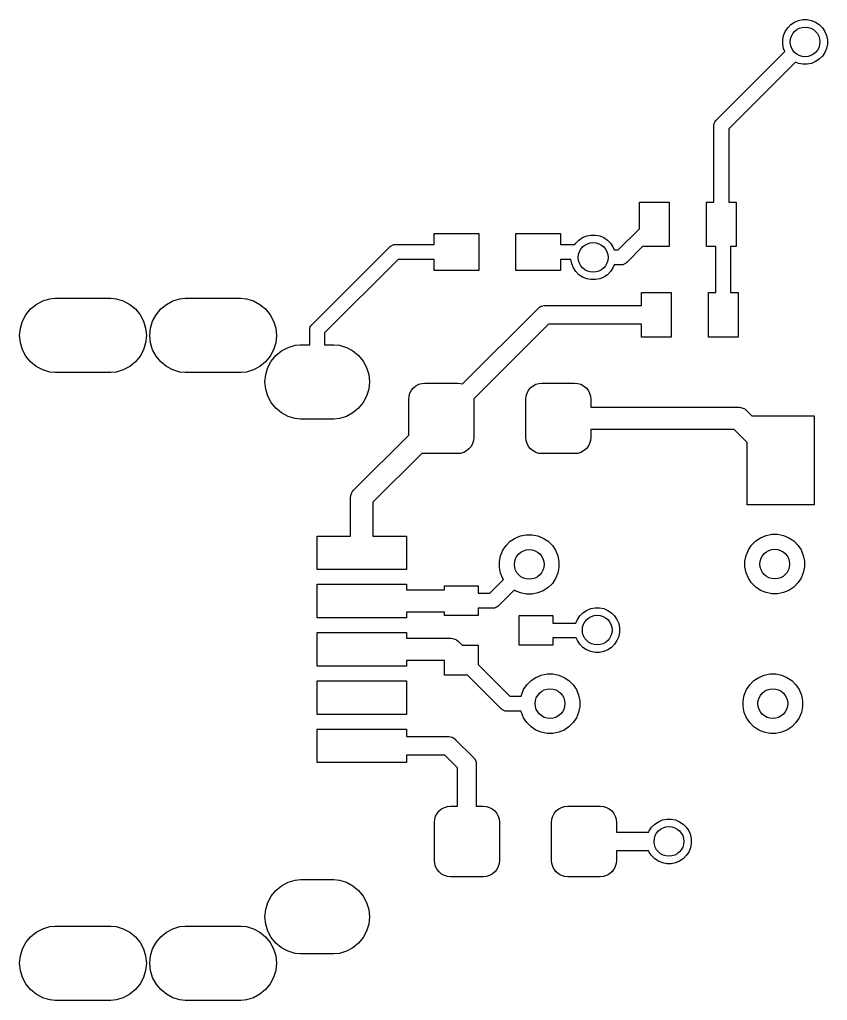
# Model space of a CAD drawing. Extents: x 71 to 174, y -171 to -82.
# Drawn here: x 76.45 to 87.32, y -131.75 to -118.55 of the extents above; entities that cross this region are included whole.
import ezdxf

# ---------------------------------------------------------------- set-up
doc = ezdxf.new("R2010")
doc.units = 0
doc.header["$MEASUREMENT"] = 0
doc.layers.add('BLACK', color=7, linetype='CONTINUOUS')

msp = doc.modelspace()

# ---------------------------------------------------------------- linework, layer by layer
at = {"layer": 'BLACK', "linetype": 'CONTINUOUS'}
for p, q in [((86.7522, -118.705), (86.7851, -118.656)), ((86.7851, -118.656), (86.8269, -118.614)), ((86.8269, -118.614), (86.876, -118.581)), ((86.876, -118.581), (86.9306, -118.559)), ((86.9306, -118.559), (86.9885, -118.547)), ((86.9885, -118.547), (87.0476, -118.547)), ((87.0476, -118.547), (87.1056, -118.559)), ((87.1056, -118.559), (87.1602, -118.581)), ((87.1602, -118.581), (87.2093, -118.614)), ((87.2093, -118.614), (87.2511, -118.656)), ((87.2511, -118.656), (87.2839, -118.705)), ((86.7181, -118.818), (86.7296, -118.76)), ((86.7296, -118.76), (86.7522, -118.705)), ((87.2839, -118.705), (87.3066, -118.76)), ((87.3066, -118.76), (87.3181, -118.818)), ((86.7181, -118.877), (86.7181, -118.818)), ((86.7296, -118.935), (86.7181, -118.877)), ((86.7471, -118.977), (86.7296, -118.935)), ((87.3066, -118.935), (87.2839, -118.989)), ((87.3181, -118.877), (87.3066, -118.935)), ((87.3181, -118.818), (87.3181, -118.877)), ((85.8244, -119.9), (86.7471, -118.977)), ((87.2511, -119.039), (87.2093, -119.08)), ((87.2839, -118.989), (87.2511, -119.039)), ((86.8885, -119.118), (85.9917, -120.015)), ((86.9306, -119.136), (86.8885, -119.118)), ((86.9885, -119.147), (86.9306, -119.136)), ((87.0476, -119.147), (86.9885, -119.147)), ((87.1056, -119.136), (87.0476, -119.147)), ((87.1602, -119.113), (87.1056, -119.136)), ((87.2093, -119.08), (87.1602, -119.113)), ((85.7912, -119.974), (85.7931, -119.954)), ((85.7917, -119.979), (85.7912, -119.974)), ((85.7917, -121.003), (85.7917, -119.979)), ((85.7931, -119.954), (85.7989, -119.935)), ((85.7989, -119.935), (85.8081, -119.918)), ((85.8081, -119.918), (85.8175, -119.906)), ((85.8175, -119.906), (85.8206, -119.903)), ((85.8206, -119.903), (85.8244, -119.9)), ((85.9917, -120.015), (85.9917, -121.003)), ((84.7917, -121.361), (84.7917, -121.003)), ((84.7917, -121.003), (85.1917, -121.003)), ((85.1917, -121.003), (85.1917, -121.603)), ((85.6917, -121.603), (85.6917, -121.003)), ((85.6917, -121.003), (85.7917, -121.003)), ((85.9917, -121.003), (86.0917, -121.003)), ((86.0917, -121.003), (86.0917, -121.603)), ((82.03, -121.574), (82.03, -121.424)), ((82.03, -121.424), (82.63, -121.424)), ((82.63, -121.424), (82.63, -121.924)), ((83.13, -121.924), (83.13, -121.424)), ((83.13, -121.424), (83.73, -121.424)), ((83.73, -121.424), (83.73, -121.574)), ((84.0806, -121.459), (84.1385, -121.447)), ((84.1385, -121.447), (84.1976, -121.447)), ((84.1976, -121.447), (84.2556, -121.459)), ((84.5057, -121.647), (84.7917, -121.361)), ((81.4497, -121.59), (81.467, -121.581)), ((81.467, -121.581), (81.4859, -121.575)), ((81.4859, -121.575), (81.5006, -121.574)), ((81.5006, -121.574), (81.5055, -121.573)), ((81.5006, -121.574), (81.5006, -121.574)), ((81.5055, -121.573), (81.5104, -121.574)), ((81.5104, -121.574), (82.03, -121.574)), ((83.73, -121.574), (83.9234, -121.574)), ((83.9234, -121.574), (83.9351, -121.556)), ((83.9351, -121.556), (83.9768, -121.514)), ((83.9768, -121.514), (84.026, -121.481)), ((84.026, -121.481), (84.0806, -121.459)), ((84.2556, -121.459), (84.3102, -121.481)), ((84.3102, -121.481), (84.3593, -121.514)), ((84.3593, -121.514), (84.4011, -121.556)), ((84.4011, -121.556), (84.4339, -121.605)), ((80.389, -122.649), (81.4313, -121.606)), ((81.4313, -121.606), (81.4344, -121.602)), ((81.4344, -121.602), (81.4382, -121.599)), ((81.4382, -121.599), (81.4419, -121.596)), ((81.4382, -121.599), (81.4382, -121.599)), ((81.4419, -121.596), (81.4497, -121.59)), ((84.4339, -121.605), (84.4514, -121.647)), ((84.4514, -121.647), (84.5057, -121.647)), ((84.8331, -121.603), (84.6213, -121.815)), ((85.1917, -121.603), (84.8331, -121.603)), ((85.8171, -121.603), (85.6917, -121.603)), ((85.8171, -122.222), (85.8171, -121.603)), ((86.0917, -121.603), (86.0171, -121.603)), ((86.0171, -121.603), (86.0171, -122.222)), ((81.5469, -121.774), (80.5562, -122.764)), ((82.03, -121.774), (81.5469, -121.774)), ((82.03, -121.924), (82.03, -121.774)), ((83.8681, -121.774), (83.73, -121.774)), ((83.73, -121.774), (83.73, -121.924)), ((83.8681, -121.777), (83.8681, -121.774)), ((83.8796, -121.835), (83.8681, -121.777)), ((83.9022, -121.889), (83.8796, -121.835)), ((84.5855, -121.84), (84.5667, -121.846)), ((84.6029, -121.831), (84.5855, -121.84)), ((84.6181, -121.818), (84.6029, -121.831)), ((84.6213, -121.815), (84.6181, -121.818)), ((82.63, -121.924), (82.03, -121.924)), ((83.73, -121.924), (83.13, -121.924)), ((83.9351, -121.939), (83.9022, -121.889)), ((83.9768, -121.98), (83.9351, -121.939)), ((84.4011, -121.939), (84.3593, -121.98)), ((84.4339, -121.889), (84.4011, -121.939)), ((84.4514, -121.847), (84.4339, -121.889)), ((84.5422, -121.847), (84.4514, -121.847)), ((84.5471, -121.848), (84.5422, -121.847)), ((84.552, -121.847), (84.5471, -121.848)), ((84.5667, -121.846), (84.552, -121.847)), ((84.552, -121.847), (84.552, -121.847)), ((84.026, -122.013), (83.9768, -121.98)), ((84.0806, -122.036), (84.026, -122.013)), ((84.1385, -122.047), (84.0806, -122.036)), ((84.1976, -122.047), (84.1385, -122.047)), ((84.2556, -122.036), (84.1976, -122.047)), ((84.3102, -122.013), (84.2556, -122.036)), ((84.3593, -121.98), (84.3102, -122.013)), ((84.8171, -122.397), (84.8171, -122.222)), ((84.8171, -122.222), (85.2171, -122.222)), ((85.2171, -122.222), (85.2171, -122.822)), ((85.7171, -122.822), (85.7171, -122.222)), ((85.7171, -122.222), (85.8171, -122.222)), ((86.0171, -122.222), (86.1171, -122.222)), ((86.1171, -122.222), (86.1171, -122.822)), ((76.6771, -122.38), (76.764, -122.334)), ((76.764, -122.334), (76.8582, -122.305)), ((76.8582, -122.305), (76.9317, -122.298)), ((76.9317, -122.298), (77.6808, -122.298)), ((77.6808, -122.298), (77.7543, -122.305)), ((77.7543, -122.305), (77.8485, -122.334)), ((77.8485, -122.334), (77.9354, -122.38)), ((78.4271, -122.38), (78.514, -122.334)), ((78.514, -122.334), (78.6082, -122.305)), ((78.6082, -122.305), (78.6817, -122.298)), ((78.6817, -122.298), (79.4308, -122.298)), ((79.4308, -122.298), (79.5043, -122.305)), ((79.5043, -122.305), (79.5985, -122.334)), ((79.5985, -122.334), (79.6854, -122.38)), ((76.5385, -122.519), (76.601, -122.442)), ((76.601, -122.442), (76.6771, -122.38)), ((77.9354, -122.38), (78.0115, -122.442)), ((78.0115, -122.442), (78.074, -122.519)), ((78.2885, -122.519), (78.351, -122.442)), ((78.351, -122.442), (78.4271, -122.38)), ((79.6854, -122.38), (79.7615, -122.442)), ((79.7615, -122.442), (79.824, -122.519)), ((82.4108, -123.451), (83.4235, -122.438)), ((83.4235, -122.438), (83.4275, -122.433)), ((83.4275, -122.433), (83.4322, -122.429)), ((83.4322, -122.429), (83.4465, -122.417)), ((83.4322, -122.429), (83.4322, -122.429)), ((83.4465, -122.417), (83.4682, -122.406)), ((83.4682, -122.406), (83.4687, -122.406)), ((83.4687, -122.406), (83.4918, -122.399)), ((83.4918, -122.399), (83.5101, -122.397)), ((83.5101, -122.397), (83.5163, -122.396)), ((83.5101, -122.397), (83.5101, -122.397)), ((83.5163, -122.396), (83.5224, -122.397)), ((83.5224, -122.397), (84.8171, -122.397)), ((76.4635, -122.7), (76.4921, -122.605)), ((76.4921, -122.605), (76.5385, -122.519)), ((78.074, -122.519), (78.1204, -122.605)), ((78.1204, -122.605), (78.149, -122.7)), ((78.2135, -122.7), (78.2421, -122.605)), ((78.2421, -122.605), (78.2885, -122.519)), ((79.824, -122.519), (79.8704, -122.605)), ((79.8704, -122.605), (79.899, -122.7)), ((76.4538, -122.798), (76.4635, -122.7)), ((78.149, -122.7), (78.1587, -122.798)), ((78.2038, -122.798), (78.2135, -122.7)), ((79.899, -122.7), (79.9087, -122.798)), ((80.3558, -122.723), (80.3577, -122.703)), ((80.3562, -122.728), (80.3558, -122.723)), ((80.3562, -122.923), (80.3562, -122.728)), ((80.3577, -122.703), (80.3634, -122.684)), ((80.3634, -122.684), (80.3727, -122.667)), ((80.3727, -122.667), (80.3821, -122.656)), ((80.3821, -122.656), (80.3852, -122.652)), ((80.3852, -122.652), (80.389, -122.649)), ((80.5562, -122.764), (80.5562, -122.923)), ((83.568, -122.647), (82.5614, -123.653)), ((84.8171, -122.647), (83.568, -122.647)), ((84.8171, -122.822), (84.8171, -122.647)), ((76.4635, -122.896), (76.4538, -122.798)), ((76.4921, -122.99), (76.4635, -122.896)), ((78.149, -122.896), (78.1204, -122.99)), ((78.1587, -122.798), (78.149, -122.896)), ((78.2135, -122.896), (78.2038, -122.798)), ((78.2421, -122.99), (78.2135, -122.896)), ((79.899, -122.896), (79.8704, -122.99)), ((79.9087, -122.798), (79.899, -122.896)), ((85.2171, -122.822), (84.8171, -122.822)), ((86.1171, -122.822), (85.7171, -122.822)), ((76.5385, -123.077), (76.4921, -122.99)), ((78.1204, -122.99), (78.074, -123.077)), ((78.2885, -123.077), (78.2421, -122.99)), ((79.8704, -122.99), (79.824, -123.077)), ((79.901, -123.067), (79.9771, -123.005)), ((79.9771, -123.005), (80.064, -122.959)), ((80.064, -122.959), (80.1582, -122.93)), ((80.1582, -122.93), (80.2317, -122.923)), ((80.2317, -122.923), (80.3562, -122.923)), ((80.5562, -122.923), (80.6808, -122.923)), ((80.6808, -122.923), (80.7543, -122.93)), ((80.7543, -122.93), (80.8485, -122.959)), ((80.8485, -122.959), (80.9354, -123.005)), ((80.9354, -123.005), (81.0115, -123.067)), ((76.601, -123.153), (76.5385, -123.077)), ((76.6771, -123.216), (76.601, -123.153)), ((78.0115, -123.153), (77.9354, -123.216)), ((78.074, -123.077), (78.0115, -123.153)), ((78.351, -123.153), (78.2885, -123.077)), ((78.4271, -123.216), (78.351, -123.153)), ((79.7615, -123.153), (79.6854, -123.216)), ((79.824, -123.077), (79.7615, -123.153)), ((79.7921, -123.23), (79.8385, -123.144)), ((79.8385, -123.144), (79.901, -123.067)), ((81.0115, -123.067), (81.074, -123.144)), ((81.074, -123.144), (81.1204, -123.23)), ((76.764, -123.262), (76.6771, -123.216)), ((76.8582, -123.291), (76.764, -123.262)), ((76.9317, -123.298), (76.8582, -123.291)), ((77.7543, -123.291), (77.6808, -123.298)), ((77.8485, -123.262), (77.7543, -123.291)), ((77.9354, -123.216), (77.8485, -123.262)), ((78.514, -123.262), (78.4271, -123.216)), ((78.6082, -123.291), (78.514, -123.262)), ((78.6817, -123.298), (78.6082, -123.291)), ((79.5043, -123.291), (79.4308, -123.298)), ((79.5985, -123.262), (79.5043, -123.291)), ((79.6854, -123.216), (79.5985, -123.262)), ((79.7635, -123.325), (79.7921, -123.23)), ((81.1204, -123.23), (81.149, -123.325)), ((77.6808, -123.298), (76.9317, -123.298)), ((79.4308, -123.298), (78.6817, -123.298)), ((79.7538, -123.423), (79.7635, -123.325)), ((79.7635, -123.521), (79.7538, -123.423)), ((81.149, -123.325), (81.1587, -123.423)), ((81.1587, -123.423), (81.149, -123.521)), ((79.7921, -123.615), (79.7635, -123.521)), ((81.149, -123.521), (81.1204, -123.615)), ((81.7035, -123.574), (81.7237, -123.536)), ((81.7237, -123.536), (81.7509, -123.503)), ((81.7509, -123.503), (81.7841, -123.476)), ((81.7841, -123.476), (81.8219, -123.455)), ((81.8219, -123.455), (81.8629, -123.443)), ((81.8629, -123.443), (81.9056, -123.439)), ((81.9056, -123.439), (82.3431, -123.439)), ((82.3431, -123.439), (82.3858, -123.443)), ((82.3858, -123.443), (82.4108, -123.451)), ((83.2785, -123.574), (83.2987, -123.536)), ((83.2987, -123.536), (83.3259, -123.503)), ((83.3259, -123.503), (83.3591, -123.476)), ((83.3591, -123.476), (83.3969, -123.455)), ((83.3969, -123.455), (83.4379, -123.443)), ((83.4379, -123.443), (83.4806, -123.439)), ((83.4806, -123.439), (83.9181, -123.439)), ((83.9181, -123.439), (83.9608, -123.443)), ((83.9608, -123.443), (84.0018, -123.455)), ((84.0018, -123.455), (84.0396, -123.476)), ((84.0396, -123.476), (84.0728, -123.503)), ((84.0728, -123.503), (84.1, -123.536)), ((84.1, -123.536), (84.1202, -123.574)), ((79.8385, -123.702), (79.7921, -123.615)), ((81.1204, -123.615), (81.074, -123.702)), ((81.6868, -123.658), (81.6911, -123.615)), ((81.6868, -124.139), (81.6868, -123.658)), ((81.6911, -123.615), (81.7035, -123.574)), ((82.5614, -123.653), (82.5618, -123.658)), ((82.5618, -123.658), (82.5618, -124.17)), ((83.2618, -123.658), (83.2661, -123.615)), ((83.2618, -124.17), (83.2618, -123.658)), ((83.2661, -123.615), (83.2785, -123.574)), ((84.1202, -123.574), (84.1326, -123.615)), ((84.1326, -123.615), (84.1368, -123.658)), ((84.1368, -123.658), (84.1368, -123.764)), ((79.901, -123.778), (79.8385, -123.702)), ((79.9771, -123.841), (79.901, -123.778)), ((81.0115, -123.778), (80.9354, -123.841)), ((81.074, -123.702), (81.0115, -123.778)), ((84.1368, -123.764), (86.117, -123.764)), ((86.117, -123.764), (86.1244, -123.763)), ((86.1244, -123.763), (86.1318, -123.764)), ((86.1318, -123.764), (86.1318, -123.764)), ((86.1318, -123.764), (86.1538, -123.766)), ((86.1538, -123.766), (86.1821, -123.775)), ((86.1821, -123.775), (86.2081, -123.788)), ((86.2081, -123.788), (86.231, -123.807)), ((86.231, -123.807), (86.2357, -123.813)), ((86.2357, -123.813), (86.3004, -123.878)), ((80.064, -123.887), (79.9771, -123.841)), ((80.1582, -123.916), (80.064, -123.887)), ((80.2317, -123.923), (80.1582, -123.916)), ((80.6808, -123.923), (80.2317, -123.923)), ((80.7543, -123.916), (80.6808, -123.923)), ((80.8485, -123.887), (80.7543, -123.916)), ((80.9354, -123.841), (80.8485, -123.887)), ((86.3004, -123.878), (87.1383, -123.878)), ((87.1383, -123.878), (87.1383, -125.078)), ((86.0623, -124.064), (84.1368, -124.064)), ((84.1368, -124.064), (84.1368, -124.17)), ((86.2383, -124.24), (86.0623, -124.064)), ((80.9554, -124.871), (81.6868, -124.139)), ((82.5576, -124.213), (82.5452, -124.254)), ((82.5618, -124.17), (82.5576, -124.213)), ((83.2661, -124.213), (83.2618, -124.17)), ((83.2785, -124.254), (83.2661, -124.213)), ((84.1326, -124.213), (84.1202, -124.254)), ((84.1368, -124.17), (84.1326, -124.213)), ((82.4646, -124.352), (82.4268, -124.372)), ((82.4978, -124.325), (82.4646, -124.352)), ((82.525, -124.292), (82.4978, -124.325)), ((82.5452, -124.254), (82.525, -124.292)), ((83.2987, -124.292), (83.2785, -124.254)), ((83.3259, -124.325), (83.2987, -124.292)), ((83.3591, -124.352), (83.3259, -124.325)), ((83.3969, -124.372), (83.3591, -124.352)), ((84.0396, -124.352), (84.0018, -124.372)), ((84.0728, -124.325), (84.0396, -124.352)), ((84.1, -124.292), (84.0728, -124.325)), ((84.1202, -124.254), (84.1, -124.292)), ((86.2383, -125.078), (86.2383, -124.24)), ((81.8654, -124.385), (81.2062, -125.044)), ((81.9056, -124.389), (81.8654, -124.385)), ((82.3431, -124.389), (81.9056, -124.389)), ((82.3858, -124.385), (82.3431, -124.389)), ((82.4268, -124.372), (82.3858, -124.385)), ((83.4379, -124.385), (83.3969, -124.372)), ((83.4806, -124.389), (83.4379, -124.385)), ((83.9181, -124.389), (83.4806, -124.389)), ((83.9608, -124.385), (83.9181, -124.389)), ((84.0018, -124.372), (83.9608, -124.385)), ((80.9309, -124.898), (80.945, -124.881)), ((80.945, -124.881), (80.9497, -124.875)), ((80.945, -124.881), (80.945, -124.881)), ((80.9497, -124.875), (80.9554, -124.871)), ((80.9055, -124.982), (80.9084, -124.952)), ((80.9062, -124.989), (80.9055, -124.982)), ((80.9062, -125.498), (80.9062, -124.989)), ((80.9084, -124.952), (80.917, -124.924)), ((80.917, -124.924), (80.9309, -124.898)), ((81.2062, -125.044), (81.2062, -125.498)), ((87.1383, -125.078), (86.2383, -125.078)), ((80.4562, -125.948), (80.4562, -125.498)), ((80.4562, -125.498), (80.9062, -125.498)), ((81.2062, -125.498), (81.6562, -125.498)), ((81.6562, -125.498), (81.6562, -125.948)), ((83.0531, -125.569), (83.1186, -125.525)), ((83.1186, -125.525), (83.1914, -125.495)), ((83.1914, -125.495), (83.2687, -125.48)), ((83.2687, -125.48), (83.3475, -125.48)), ((83.3475, -125.48), (83.4248, -125.495)), ((83.4248, -125.495), (83.4976, -125.525)), ((83.4976, -125.525), (83.5631, -125.569)), ((86.3551, -125.564), (86.4206, -125.52)), ((86.4206, -125.52), (86.4934, -125.49)), ((86.4934, -125.49), (86.5707, -125.475)), ((86.5707, -125.475), (86.6495, -125.475)), ((86.6495, -125.475), (86.7268, -125.49)), ((86.7268, -125.49), (86.7996, -125.52)), ((86.7996, -125.52), (86.8651, -125.564)), ((82.9536, -125.69), (82.9974, -125.625)), ((82.9974, -125.625), (83.0531, -125.569)), ((83.5631, -125.569), (83.6188, -125.625)), ((83.6188, -125.625), (83.6626, -125.69)), ((86.2556, -125.685), (86.2994, -125.62)), ((86.2994, -125.62), (86.3551, -125.564)), ((86.8651, -125.564), (86.9208, -125.62)), ((86.9208, -125.62), (86.9646, -125.685)), ((82.9081, -125.84), (82.9235, -125.763)), ((82.9235, -125.763), (82.9536, -125.69)), ((83.6626, -125.69), (83.6927, -125.763)), ((83.6927, -125.763), (83.7081, -125.84)), ((86.2101, -125.835), (86.2255, -125.758)), ((86.2255, -125.758), (86.2556, -125.685)), ((86.9646, -125.685), (86.9947, -125.758)), ((86.9947, -125.758), (87.0101, -125.835)), ((82.9081, -125.919), (82.9081, -125.84)), ((82.9235, -125.996), (82.9081, -125.919)), ((83.7081, -125.919), (83.6927, -125.996)), ((83.7081, -125.84), (83.7081, -125.919)), ((86.2101, -125.914), (86.2101, -125.835)), ((86.2255, -125.991), (86.2101, -125.914)), ((87.0101, -125.914), (86.9947, -125.991)), ((87.0101, -125.835), (87.0101, -125.914)), ((81.6562, -125.948), (80.4562, -125.948)), ((82.9536, -126.069), (82.9235, -125.996)), ((82.9631, -126.083), (82.9536, -126.069)), ((83.6626, -126.069), (83.6188, -126.135)), ((83.6927, -125.996), (83.6626, -126.069)), ((86.2556, -126.064), (86.2255, -125.991)), ((86.2994, -126.13), (86.2556, -126.064)), ((86.9646, -126.064), (86.9208, -126.13)), ((86.9947, -125.991), (86.9646, -126.064)), ((80.4562, -126.598), (80.4562, -126.148)), ((80.4562, -126.148), (81.6562, -126.148)), ((81.6562, -126.148), (81.6562, -126.223)), ((82.1691, -126.223), (82.1691, -126.169)), ((82.1691, -126.169), (82.6191, -126.169)), ((82.6191, -126.169), (82.6191, -126.269)), ((82.7777, -126.269), (82.9631, -126.083)), ((83.5631, -126.19), (83.4976, -126.234)), ((83.6188, -126.135), (83.5631, -126.19)), ((86.3551, -126.185), (86.2994, -126.13)), ((86.4206, -126.229), (86.3551, -126.185)), ((86.8651, -126.185), (86.7996, -126.229)), ((86.9208, -126.13), (86.8651, -126.185)), ((81.6562, -126.223), (82.1691, -126.223)), ((82.6191, -126.269), (82.7777, -126.269)), ((83.1045, -126.225), (82.8933, -126.436)), ((83.1186, -126.234), (83.1045, -126.225)), ((83.1914, -126.264), (83.1186, -126.234)), ((83.2687, -126.28), (83.1914, -126.264)), ((83.3475, -126.28), (83.2687, -126.28)), ((83.4248, -126.264), (83.3475, -126.28)), ((83.4976, -126.234), (83.4248, -126.264)), ((86.4934, -126.259), (86.4206, -126.229)), ((86.5707, -126.275), (86.4934, -126.259)), ((86.6495, -126.275), (86.5707, -126.275)), ((86.7268, -126.259), (86.6495, -126.275)), ((86.7996, -126.229), (86.7268, -126.259)), ((82.8576, -126.462), (82.8387, -126.467)), ((82.8749, -126.452), (82.8576, -126.462)), ((82.8902, -126.44), (82.8749, -126.452)), ((82.8933, -126.436), (82.8902, -126.44)), ((84.135, -126.475), (84.1929, -126.464)), ((84.1929, -126.464), (84.252, -126.464)), ((84.252, -126.464), (84.31, -126.475)), ((82.1691, -126.523), (81.6562, -126.523)), ((81.6562, -126.523), (81.6562, -126.598)), ((82.1691, -126.569), (82.1691, -126.523)), ((82.6191, -126.569), (82.1691, -126.569)), ((82.8142, -126.469), (82.6191, -126.469)), ((82.6191, -126.469), (82.6191, -126.569)), ((82.8191, -126.469), (82.8142, -126.469)), ((82.824, -126.469), (82.8191, -126.469)), ((82.8387, -126.467), (82.824, -126.469)), ((82.824, -126.469), (82.824, -126.469)), ((83.1741, -126.969), (83.1741, -126.569)), ((83.1741, -126.569), (83.6241, -126.569)), ((83.6241, -126.569), (83.6241, -126.669)), ((83.9566, -126.622), (83.9895, -126.572)), ((83.9895, -126.572), (84.0312, -126.531)), ((84.0312, -126.531), (84.0804, -126.498)), ((84.0804, -126.498), (84.135, -126.475)), ((84.31, -126.475), (84.3646, -126.498)), ((84.3646, -126.498), (84.4137, -126.531)), ((84.4137, -126.531), (84.4555, -126.572)), ((84.4555, -126.572), (84.4883, -126.622)), ((81.6562, -126.598), (80.4562, -126.598)), ((83.6241, -126.669), (83.9371, -126.669)), ((83.9371, -126.669), (83.9566, -126.622)), ((84.4883, -126.622), (84.511, -126.676)), ((84.511, -126.676), (84.5225, -126.734)), ((80.4562, -127.248), (80.4562, -126.798)), ((80.4562, -126.798), (81.6562, -126.798)), ((81.6562, -126.798), (81.6562, -126.873)), ((84.511, -126.851), (84.4883, -126.906)), ((84.5225, -126.793), (84.511, -126.851)), ((84.5225, -126.734), (84.5225, -126.793)), ((81.6562, -126.873), (82.2407, -126.873)), ((82.2407, -126.873), (82.2481, -126.872)), ((82.2481, -126.872), (82.2555, -126.873)), ((82.2555, -126.873), (82.2555, -126.873)), ((82.2555, -126.873), (82.2775, -126.875)), ((82.2775, -126.875), (82.3058, -126.884)), ((82.3058, -126.884), (82.3318, -126.897)), ((82.3318, -126.897), (82.3547, -126.916)), ((82.3547, -126.916), (82.3594, -126.922)), ((82.3594, -126.922), (82.4062, -126.969)), ((82.4062, -126.969), (82.6191, -126.969)), ((82.6191, -126.969), (82.6191, -127.227)), ((83.6241, -126.969), (83.1741, -126.969)), ((83.9413, -126.869), (83.6241, -126.869)), ((83.6241, -126.869), (83.6241, -126.969)), ((83.9566, -126.906), (83.9413, -126.869)), ((83.9895, -126.955), (83.9566, -126.906)), ((84.0312, -126.997), (83.9895, -126.955)), ((84.4555, -126.955), (84.4137, -126.997)), ((84.4883, -126.906), (84.4555, -126.955)), ((84.0804, -127.03), (84.0312, -126.997)), ((84.135, -127.052), (84.0804, -127.03)), ((84.1929, -127.064), (84.135, -127.052)), ((84.252, -127.064), (84.1929, -127.064)), ((84.31, -127.052), (84.252, -127.064)), ((84.3646, -127.03), (84.31, -127.052)), ((84.4137, -126.997), (84.3646, -127.03)), ((81.6562, -127.248), (80.4562, -127.248)), ((82.1691, -127.173), (81.6562, -127.173)), ((81.6562, -127.173), (81.6562, -127.248)), ((82.1691, -127.369), (82.1691, -127.173)), ((82.6191, -127.227), (83.046, -127.654)), ((82.4777, -127.369), (82.1691, -127.369)), ((82.9304, -127.822), (82.4777, -127.369)), ((83.398, -127.4), (83.4708, -127.37)), ((83.4708, -127.37), (83.5481, -127.354)), ((83.5481, -127.354), (83.6269, -127.354)), ((83.6269, -127.354), (83.7042, -127.37)), ((83.7042, -127.37), (83.777, -127.4)), ((86.3952, -127.4), (86.468, -127.37)), ((86.468, -127.37), (86.5453, -127.354)), ((86.5453, -127.354), (86.6241, -127.354)), ((86.6241, -127.354), (86.7014, -127.37)), ((86.7014, -127.37), (86.7742, -127.4)), ((80.4562, -127.898), (80.4562, -127.448)), ((80.4562, -127.448), (81.6562, -127.448)), ((81.6562, -127.448), (81.6562, -127.898)), ((83.233, -127.565), (83.2768, -127.499)), ((83.2768, -127.499), (83.3325, -127.444)), ((83.3325, -127.444), (83.398, -127.4)), ((83.777, -127.4), (83.8425, -127.444)), ((83.8425, -127.444), (83.8982, -127.499)), ((83.8982, -127.499), (83.942, -127.565)), ((86.2302, -127.565), (86.274, -127.499)), ((86.274, -127.499), (86.3297, -127.444)), ((86.3297, -127.444), (86.3952, -127.4)), ((86.7742, -127.4), (86.8397, -127.444)), ((86.8397, -127.444), (86.8954, -127.499)), ((86.8954, -127.499), (86.9392, -127.565)), ((83.1995, -127.654), (83.2029, -127.638)), ((83.2029, -127.638), (83.233, -127.565)), ((83.942, -127.565), (83.9721, -127.638)), ((83.9721, -127.638), (83.9875, -127.715)), ((86.1847, -127.715), (86.2001, -127.638)), ((86.2001, -127.638), (86.2302, -127.565)), ((86.9392, -127.565), (86.9693, -127.638)), ((86.9693, -127.638), (86.9847, -127.715)), ((83.046, -127.654), (83.1995, -127.654)), ((83.9875, -127.715), (83.9875, -127.794)), ((86.1847, -127.794), (86.1847, -127.715)), ((86.9847, -127.715), (86.9847, -127.794)), ((81.6562, -127.898), (80.4562, -127.898)), ((82.9336, -127.825), (82.9304, -127.822)), ((82.9488, -127.838), (82.9336, -127.825)), ((82.9662, -127.847), (82.9488, -127.838)), ((82.9762, -127.85), (82.9662, -127.847)), ((82.985, -127.853), (82.9762, -127.85)), ((82.9887, -127.853), (82.985, -127.853)), ((82.9997, -127.854), (82.9887, -127.853)), ((83.0046, -127.855), (82.9997, -127.854)), ((82.9997, -127.854), (82.9997, -127.854)), ((83.0095, -127.854), (83.0046, -127.855)), ((83.1995, -127.854), (83.0095, -127.854)), ((83.2029, -127.871), (83.1995, -127.854)), ((83.233, -127.944), (83.2029, -127.871)), ((83.9721, -127.871), (83.942, -127.944)), ((83.9875, -127.794), (83.9721, -127.871)), ((86.2001, -127.871), (86.1847, -127.794)), ((86.2302, -127.944), (86.2001, -127.871)), ((86.9693, -127.871), (86.9392, -127.944)), ((86.9847, -127.794), (86.9693, -127.871)), ((83.2768, -128.009), (83.233, -127.944)), ((83.3325, -128.065), (83.2768, -128.009)), ((83.8982, -128.009), (83.8425, -128.065)), ((83.942, -127.944), (83.8982, -128.009)), ((86.274, -128.009), (86.2302, -127.944)), ((86.3297, -128.065), (86.274, -128.009)), ((86.8954, -128.009), (86.8397, -128.065)), ((86.9392, -127.944), (86.8954, -128.009)), ((80.4562, -128.548), (80.4562, -128.098)), ((80.4562, -128.098), (81.6562, -128.098)), ((81.6562, -128.098), (81.6562, -128.198)), ((83.398, -128.109), (83.3325, -128.065)), ((83.4708, -128.139), (83.398, -128.109)), ((83.5481, -128.154), (83.4708, -128.139)), ((83.6269, -128.154), (83.5481, -128.154)), ((83.7042, -128.139), (83.6269, -128.154)), ((83.777, -128.109), (83.7042, -128.139)), ((83.8425, -128.065), (83.777, -128.109)), ((86.3952, -128.109), (86.3297, -128.065)), ((86.468, -128.139), (86.3952, -128.109)), ((86.5453, -128.154), (86.468, -128.139)), ((86.6241, -128.154), (86.5453, -128.154)), ((86.7014, -128.139), (86.6241, -128.154)), ((86.7742, -128.109), (86.7014, -128.139)), ((86.8397, -128.065), (86.7742, -128.109)), ((81.6562, -128.198), (82.2194, -128.198)), ((82.2194, -128.198), (82.2256, -128.197)), ((82.2256, -128.197), (82.2317, -128.198)), ((82.2317, -128.198), (82.2317, -128.198)), ((82.2317, -128.198), (82.2501, -128.2)), ((82.2501, -128.2), (82.2736, -128.207)), ((82.2736, -128.207), (82.2953, -128.218)), ((82.2953, -128.218), (82.3144, -128.234)), ((82.3144, -128.234), (82.3183, -128.239)), ((82.3183, -128.239), (82.5538, -128.474)), ((81.6562, -128.548), (80.4562, -128.548)), ((82.1738, -128.448), (81.6562, -128.448)), ((81.6562, -128.448), (81.6562, -128.548)), ((82.3448, -128.619), (82.1738, -128.448)), ((82.5538, -128.474), (82.5586, -128.478)), ((82.5586, -128.478), (82.5625, -128.483)), ((82.5625, -128.483), (82.5625, -128.483)), ((82.5625, -128.483), (82.569, -128.491)), ((82.569, -128.491), (82.5742, -128.497)), ((82.5742, -128.497), (82.5858, -128.519)), ((82.5858, -128.519), (82.593, -128.542)), ((82.593, -128.542), (82.5948, -128.561)), ((82.5948, -128.561), (82.5948, -128.561)), ((82.5948, -128.561), (82.5954, -128.567)), ((82.5954, -128.567), (82.5948, -128.573)), ((82.5948, -128.573), (82.5948, -129.133)), ((82.3448, -129.133), (82.3448, -128.619)), ((82.0489, -129.269), (82.0692, -129.231)), ((82.0692, -129.231), (82.0964, -129.198)), ((82.0964, -129.198), (82.1295, -129.17)), ((82.1295, -129.17), (82.1673, -129.15)), ((82.1673, -129.15), (82.2084, -129.138)), ((82.2084, -129.138), (82.251, -129.133)), ((82.251, -129.133), (82.3448, -129.133)), ((82.5948, -129.133), (82.6885, -129.133)), ((82.6885, -129.133), (82.7312, -129.138)), ((82.7312, -129.138), (82.7722, -129.15)), ((82.7722, -129.15), (82.8101, -129.17)), ((82.8101, -129.17), (82.8432, -129.198)), ((82.8432, -129.198), (82.8704, -129.231)), ((82.8704, -129.231), (82.8906, -129.269)), ((83.6239, -129.269), (83.6442, -129.231)), ((83.6442, -129.231), (83.6714, -129.198)), ((83.6714, -129.198), (83.7045, -129.17)), ((83.7045, -129.17), (83.7423, -129.15)), ((83.7423, -129.15), (83.7834, -129.138)), ((83.7834, -129.138), (83.826, -129.133)), ((83.826, -129.133), (84.2635, -129.133)), ((84.2635, -129.133), (84.3062, -129.138)), ((84.3062, -129.138), (84.3473, -129.15)), ((84.3473, -129.15), (84.3851, -129.17)), ((84.3851, -129.17), (84.4182, -129.198)), ((84.4182, -129.198), (84.4454, -129.231)), ((84.4454, -129.231), (84.4656, -129.269)), ((82.0323, -129.352), (82.0365, -129.31)), ((82.0323, -129.865), (82.0323, -129.352)), ((82.0365, -129.31), (82.0489, -129.269)), ((82.8906, -129.269), (82.9031, -129.31)), ((82.9031, -129.31), (82.9073, -129.352)), ((82.9073, -129.352), (82.9073, -129.865)), ((83.6073, -129.352), (83.6115, -129.31)), ((83.6073, -129.865), (83.6073, -129.352)), ((83.6115, -129.31), (83.6239, -129.269)), ((84.4656, -129.269), (84.4781, -129.31)), ((84.4781, -129.31), (84.4823, -129.352)), ((84.4823, -129.352), (84.4823, -129.483)), ((84.9964, -129.375), (85.0456, -129.343)), ((85.0456, -129.343), (85.1002, -129.32)), ((85.1002, -129.32), (85.1581, -129.308)), ((85.1581, -129.308), (85.2172, -129.308)), ((85.2172, -129.308), (85.2752, -129.32)), ((85.2752, -129.32), (85.3298, -129.343)), ((85.3298, -129.343), (85.3789, -129.375)), ((84.4823, -129.483), (84.9147, -129.483)), ((84.9147, -129.483), (84.9218, -129.466)), ((84.9218, -129.466), (84.9547, -129.417)), ((84.9547, -129.417), (84.9964, -129.375)), ((85.3789, -129.375), (85.4207, -129.417)), ((85.4207, -129.417), (85.4535, -129.466)), ((85.4535, -129.466), (85.4762, -129.521)), ((85.4762, -129.521), (85.4877, -129.579)), ((85.4877, -129.579), (85.4877, -129.638)), ((84.9147, -129.733), (84.4823, -129.733)), ((84.4823, -129.733), (84.4823, -129.865)), ((84.9218, -129.751), (84.9147, -129.733)), ((84.9547, -129.8), (84.9218, -129.751)), ((85.4535, -129.751), (85.4207, -129.8)), ((85.4762, -129.696), (85.4535, -129.751)), ((85.4877, -129.638), (85.4762, -129.696)), ((82.0365, -129.907), (82.0323, -129.865)), ((82.9073, -129.865), (82.9031, -129.907)), ((83.6115, -129.907), (83.6073, -129.865)), ((84.4823, -129.865), (84.4781, -129.907)), ((84.9964, -129.842), (84.9547, -129.8)), ((85.0456, -129.874), (84.9964, -129.842)), ((85.1002, -129.897), (85.0456, -129.874)), ((85.1581, -129.908), (85.1002, -129.897)), ((85.2752, -129.897), (85.2172, -129.908)), ((85.3298, -129.874), (85.2752, -129.897)), ((85.3789, -129.842), (85.3298, -129.874)), ((85.4207, -129.8), (85.3789, -129.842)), ((82.0489, -129.948), (82.0365, -129.907)), ((82.0692, -129.986), (82.0489, -129.948)), ((82.0964, -130.019), (82.0692, -129.986)), ((82.1295, -130.047), (82.0964, -130.019)), ((82.8432, -130.019), (82.8101, -130.047)), ((82.8704, -129.986), (82.8432, -130.019)), ((82.8906, -129.948), (82.8704, -129.986)), ((82.9031, -129.907), (82.8906, -129.948)), ((83.6239, -129.948), (83.6115, -129.907)), ((83.6442, -129.986), (83.6239, -129.948)), ((83.6714, -130.019), (83.6442, -129.986)), ((83.7045, -130.047), (83.6714, -130.019)), ((84.4182, -130.019), (84.3851, -130.047)), ((84.4454, -129.986), (84.4182, -130.019)), ((84.4656, -129.948), (84.4454, -129.986)), ((84.4781, -129.907), (84.4656, -129.948)), ((85.2172, -129.908), (85.1581, -129.908)), ((79.9771, -130.205), (80.064, -130.159)), ((80.064, -130.159), (80.1582, -130.13)), ((80.1582, -130.13), (80.2317, -130.123)), ((80.2317, -130.123), (80.6808, -130.123)), ((80.6808, -130.123), (80.7543, -130.13)), ((80.7543, -130.13), (80.8485, -130.159)), ((80.8485, -130.159), (80.9354, -130.205)), ((82.1673, -130.067), (82.1295, -130.047)), ((82.2084, -130.079), (82.1673, -130.067)), ((82.251, -130.083), (82.2084, -130.079)), ((82.6885, -130.083), (82.251, -130.083)), ((82.7312, -130.079), (82.6885, -130.083)), ((82.7722, -130.067), (82.7312, -130.079)), ((82.8101, -130.047), (82.7722, -130.067)), ((83.7423, -130.067), (83.7045, -130.047)), ((83.7834, -130.079), (83.7423, -130.067)), ((83.826, -130.083), (83.7834, -130.079)), ((84.2635, -130.083), (83.826, -130.083)), ((84.3062, -130.079), (84.2635, -130.083)), ((84.3473, -130.067), (84.3062, -130.079)), ((84.3851, -130.047), (84.3473, -130.067)), ((79.8385, -130.344), (79.901, -130.267)), ((79.901, -130.267), (79.9771, -130.205)), ((80.9354, -130.205), (81.0115, -130.267)), ((81.0115, -130.267), (81.074, -130.344)), ((79.7921, -130.43), (79.8385, -130.344)), ((81.074, -130.344), (81.1204, -130.43)), ((79.7538, -130.623), (79.7635, -130.525)), ((79.7635, -130.525), (79.7921, -130.43)), ((81.1204, -130.43), (81.149, -130.525)), ((81.149, -130.525), (81.1587, -130.623)), ((79.7635, -130.721), (79.7538, -130.623)), ((81.1587, -130.623), (81.149, -130.721)), ((76.6771, -130.83), (76.764, -130.784)), ((76.764, -130.784), (76.8582, -130.755)), ((76.8582, -130.755), (76.9317, -130.748)), ((76.9317, -130.748), (77.6808, -130.748)), ((77.6808, -130.748), (77.7543, -130.755)), ((77.7543, -130.755), (77.8485, -130.784)), ((77.8485, -130.784), (77.9354, -130.83)), ((78.4271, -130.83), (78.514, -130.784)), ((78.514, -130.784), (78.6082, -130.755)), ((78.6082, -130.755), (78.6817, -130.748)), ((78.6817, -130.748), (79.4308, -130.748)), ((79.4308, -130.748), (79.5043, -130.755)), ((79.5043, -130.755), (79.5985, -130.784)), ((79.5985, -130.784), (79.6854, -130.83)), ((79.7921, -130.815), (79.7635, -130.721)), ((79.8385, -130.902), (79.7921, -130.815)), ((81.1204, -130.815), (81.074, -130.902)), ((81.149, -130.721), (81.1204, -130.815)), ((76.5385, -130.969), (76.601, -130.892)), ((76.601, -130.892), (76.6771, -130.83)), ((77.9354, -130.83), (78.0115, -130.892)), ((78.0115, -130.892), (78.074, -130.969)), ((78.2885, -130.969), (78.351, -130.892)), ((78.351, -130.892), (78.4271, -130.83)), ((79.6854, -130.83), (79.7615, -130.892)), ((79.7615, -130.892), (79.824, -130.969)), ((79.901, -130.978), (79.8385, -130.902)), ((81.074, -130.902), (81.0115, -130.978)), ((76.4635, -131.15), (76.4921, -131.055)), ((76.4921, -131.055), (76.5385, -130.969)), ((78.074, -130.969), (78.1204, -131.055)), ((78.1204, -131.055), (78.149, -131.15)), ((78.2135, -131.15), (78.2421, -131.055)), ((78.2421, -131.055), (78.2885, -130.969)), ((79.824, -130.969), (79.8704, -131.055)), ((79.8704, -131.055), (79.899, -131.15)), ((79.9771, -131.041), (79.901, -130.978)), ((80.064, -131.087), (79.9771, -131.041)), ((80.9354, -131.041), (80.8485, -131.087)), ((81.0115, -130.978), (80.9354, -131.041)), ((76.4538, -131.248), (76.4635, -131.15)), ((78.149, -131.15), (78.1587, -131.248)), ((78.2038, -131.248), (78.2135, -131.15)), ((79.899, -131.15), (79.9087, -131.248)), ((80.1582, -131.116), (80.064, -131.087)), ((80.2317, -131.123), (80.1582, -131.116)), ((80.6808, -131.123), (80.2317, -131.123)), ((80.7543, -131.116), (80.6808, -131.123)), ((80.8485, -131.087), (80.7543, -131.116)), ((76.4635, -131.346), (76.4538, -131.248)), ((76.4921, -131.44), (76.4635, -131.346)), ((78.149, -131.346), (78.1204, -131.44)), ((78.1587, -131.248), (78.149, -131.346)), ((78.2135, -131.346), (78.2038, -131.248)), ((78.2421, -131.44), (78.2135, -131.346)), ((79.899, -131.346), (79.8704, -131.44)), ((79.9087, -131.248), (79.899, -131.346)), ((76.5385, -131.527), (76.4921, -131.44)), ((78.1204, -131.44), (78.074, -131.527)), ((78.2885, -131.527), (78.2421, -131.44)), ((79.8704, -131.44), (79.824, -131.527)), ((76.601, -131.603), (76.5385, -131.527)), ((76.6771, -131.666), (76.601, -131.603)), ((78.0115, -131.603), (77.9354, -131.666)), ((78.074, -131.527), (78.0115, -131.603)), ((78.351, -131.603), (78.2885, -131.527)), ((78.4271, -131.666), (78.351, -131.603)), ((79.7615, -131.603), (79.6854, -131.666)), ((79.824, -131.527), (79.7615, -131.603)), ((76.764, -131.712), (76.6771, -131.666)), ((76.8582, -131.741), (76.764, -131.712)), ((76.9317, -131.748), (76.8582, -131.741)), ((77.7543, -131.741), (77.6808, -131.748)), ((77.8485, -131.712), (77.7543, -131.741)), ((77.9354, -131.666), (77.8485, -131.712)), ((78.514, -131.712), (78.4271, -131.666)), ((78.6082, -131.741), (78.514, -131.712)), ((78.6817, -131.748), (78.6082, -131.741)), ((79.5043, -131.741), (79.4308, -131.748)), ((79.5985, -131.712), (79.5043, -131.741)), ((79.6854, -131.666), (79.5985, -131.712)), ((77.6808, -131.748), (76.9317, -131.748)), ((79.4308, -131.748), (78.6817, -131.748))]:
    msp.add_line(p, q, dxfattribs=at)
at = {"layer": 'BLACK'}
for centre in [(87.0181, -118.847), (84.1681, -121.747), (83.3081, -125.88), (86.6101, -125.875), (84.2225, -126.764), (83.5875, -127.754), (86.5847, -127.754), (85.1877, -129.608)]:
    msp.add_circle(centre, 0.2, dxfattribs=at)

doc.saveas('drawing.dxf')
